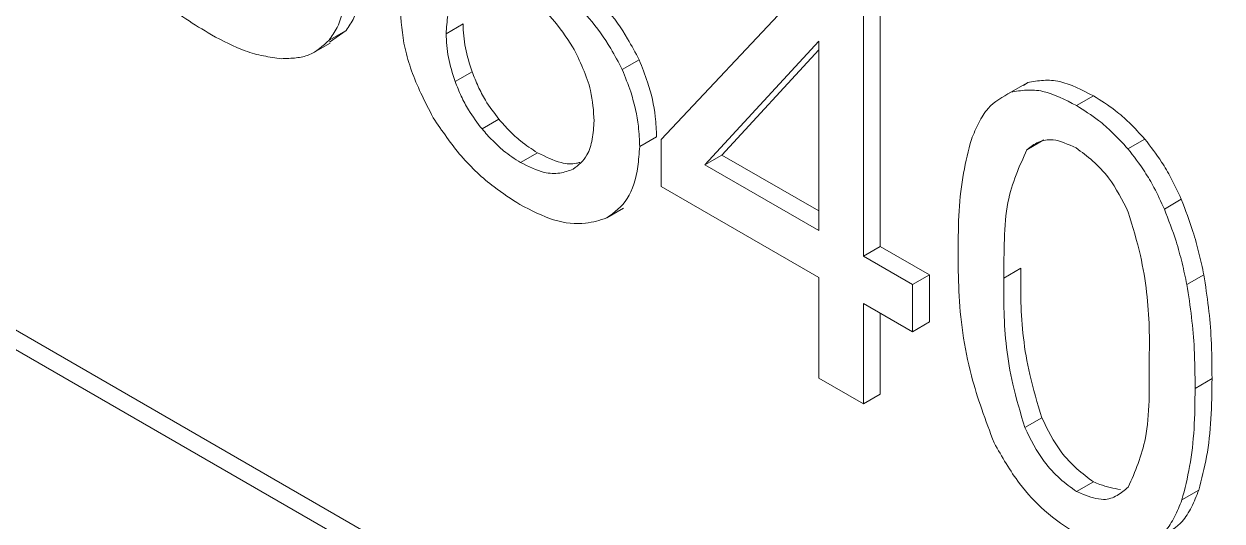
# Model space of a CAD drawing. Header units: millimetres. Extents: x -331 to 5585, y -2655 to 1513.
# Drawn here: x 4940.09 to 4945.1, y 353.05 to 355.13 of the extents above; entities that cross this region are included whole.
import ezdxf

# ---------------------------------------------------------------- set-up
doc = ezdxf.new("R2010")
doc.units = ezdxf.units.MM

msp = doc.modelspace()

# ---------------------------------------------------------------- linework, layer by layer
at = {"color": 7, "linetype": 'Continuous', "lineweight": 15}
for p, q in [((4948.6782, 348.8736), (4934.536, 357.0377)), ((4934.4653, 356.9968), (4948.6075, 348.8328)), ((4942.7537, 354.6474), (4943.4466, 355.3836)), ((4943.6696, 354.2002), (4943.6696, 355.3365)), ((4943.5989, 355.2957), (4943.5989, 354.1594)), ((4941.3668, 355.0623), (4941.4375, 355.1031)), ((4941.3688, 355.0534), (4941.4375, 355.1031)), ((4941.9261, 355.1301), (4941.8554, 355.0893)), ((4943.4125, 355.0576), (4942.937, 354.5415)), ((4943.4125, 354.267), (4943.4125, 355.0576)), ((4941.3, 355.0096), (4941.3707, 355.0504)), ((4943.0077, 354.5823), (4943.4125, 355.0217)), ((4942.5914, 354.9395), (4942.6621, 354.9803)), ((4941.8932, 354.8892), (4941.9639, 354.93)), ((4944.2668, 354.8748), (4944.1961, 354.834)), ((4944.2147, 354.8445), (4944.2854, 354.8854)), ((4944.2854, 354.8854), (4944.268, 354.8728)), ((4944.4897, 354.7886), (4944.5604, 354.8294)), ((4942.0056, 354.691), (4942.0763, 354.7318)), ((4942.6644, 354.6174), (4942.7351, 354.6583)), ((4942.7537, 354.45), (4942.7537, 354.6474)), ((4944.2825, 354.6044), (4944.3532, 354.6452)), ((4944.7041, 354.608), (4944.7748, 354.6489)), ((4942.1662, 354.551), (4942.2369, 354.5919)), ((4943.0077, 354.5823), (4942.937, 354.5415)), ((4943.4125, 354.3487), (4943.0077, 354.5823)), ((4942.937, 354.5415), (4943.4125, 354.267)), ((4943.4125, 354.0697), (4942.7537, 354.45)), ((4942.5266, 354.319), (4942.5973, 354.3598)), ((4944.8564, 354.3563), (4944.9271, 354.3971)), ((4943.5989, 354.1594), (4943.6696, 354.2002)), ((4943.5989, 354.1594), (4943.804, 354.041)), ((4943.8747, 354.0818), (4943.6696, 354.2002)), ((4944.2569, 354.1088), (4944.1862, 354.068)), ((4943.4125, 353.6498), (4943.4125, 354.0697)), ((4943.804, 354.041), (4943.8747, 354.0818)), ((4943.8747, 353.8845), (4943.8747, 354.0818)), ((4944.9506, 354.0411), (4945.0213, 354.0819)), ((4943.804, 354.041), (4943.804, 353.8437)), ((4943.804, 353.8437), (4943.5989, 353.9621)), ((4943.5989, 353.9621), (4943.5989, 353.5422)), ((4943.6696, 353.583), (4943.6696, 353.9212)), ((4943.804, 353.8437), (4943.8747, 353.8845)), ((4943.5989, 353.5422), (4943.4125, 353.6498)), ((4944.9848, 353.6069), (4945.0555, 353.6478)), ((4943.5989, 353.5422), (4943.6696, 353.583)), ((4944.2737, 353.4427), (4944.3444, 353.4835)), ((4944.4897, 353.1751), (4944.5604, 353.2159)), ((4944.9299, 353.1404), (4945.0006, 353.1813))]:
    msp.add_line(p, q, dxfattribs=at)
for points, knots in [([(4940.5293, 355.3537), (4940.574, 355.3102), (4940.6519, 355.2344), (4940.769, 355.1489), (4940.8393, 355.1063), (4940.8748, 355.0849)], [0, 0, 0, 0, 0.401311, 0.698686, 1, 1, 1, 1]), ([(4941.4375, 355.1031), (4941.4492, 355.12), (4941.4793, 355.1633), (4941.5016, 355.2414), (4941.5055, 355.3047), (4941.5069, 355.3268)], [0, 0, 0, 0, 0.293179, 0.752942, 1, 1, 1, 1]), ([(4941.3668, 355.0623), (4941.3785, 355.0791), (4941.4086, 355.1225), (4941.4309, 355.2006), (4941.4348, 355.2638), (4941.4361, 355.2859)], [0, 0, 0, 0, 0.293179, 0.752942, 1, 1, 1, 1]), ([(4941.8554, 355.0893), (4941.8572, 355.1154), (4941.8607, 355.168), (4941.8849, 355.2437), (4941.921, 355.2734), (4941.9419, 355.2905)], [0, 0, 0, 0, 0.295462, 0.593636, 1, 1, 1, 1]), ([(4942.1599, 355.2651), (4942.1835, 355.2495), (4942.2307, 355.2182), (4942.311, 355.145), (4942.3569, 355.0753), (4942.3842, 355.034)], [0, 0, 0, 0, 0.287201, 0.576706, 1, 1, 1, 1]), ([(4942.5914, 354.9395), (4942.5759, 354.969), (4942.5363, 355.0445), (4942.4637, 355.146), (4942.4039, 355.2066), (4942.3785, 355.2322)], [0, 0, 0, 0, 0.2697304, 0.6905171, 1, 1, 1, 1]), ([(4942.6621, 354.9803), (4942.6466, 355.0097), (4942.6068, 355.085), (4942.5505, 355.1667), (4942.5084, 355.2104), (4942.5005, 355.2186)], [0, 0, 0, 0, 0.342296, 0.876288, 1, 1, 1, 1]), ([(4941.6638, 355.201), (4941.6672, 355.1442), (4941.6742, 355.0292), (4941.7349, 354.8663), (4941.7839, 354.7721), (4941.8016, 354.7382)], [0, 0, 0, 0, 0.385155, 0.778738, 1, 1, 1, 1]), ([(4941.9639, 354.93), (4941.9533, 354.9639), (4941.937, 355.0154), (4941.9286, 355.0814), (4941.927, 355.1138), (4941.9261, 355.1301)], [0, 0, 0, 0, 0.489109, 0.743122, 1, 1, 1, 1]), ([(4940.8748, 355.0849), (4940.9221, 355.0597), (4940.9959, 355.0203), (4941.093, 354.9949), (4941.1425, 354.9882), (4941.1674, 354.9848)], [0, 0, 0, 0, 0.4710636, 0.7340083, 1, 1, 1, 1]), ([(4941.1674, 354.9848), (4941.1882, 354.9854), (4941.2281, 354.9866), (4941.3011, 355.0017), (4941.3405, 355.0381), (4941.3668, 355.0623)], [0, 0, 0, 0, 0.269068, 0.514163, 1, 1, 1, 1]), ([(4941.8932, 354.8892), (4941.8825, 354.9231), (4941.8663, 354.9745), (4941.8579, 355.0406), (4941.8563, 355.073), (4941.8554, 355.0893)], [0, 0, 0, 0, 0.489109, 0.743122, 1, 1, 1, 1]), ([(4942.3842, 355.034), (4942.3993, 355.0043), (4942.4297, 354.9448), (4942.4673, 354.837), (4942.4714, 354.7667), (4942.4738, 354.7251)], [0, 0, 0, 0, 0.287944, 0.578483, 1, 1, 1, 1]), ([(4942.7351, 354.6583), (4942.7339, 354.6862), (4942.7308, 354.7586), (4942.7065, 354.8693), (4942.6746, 354.9491), (4942.6621, 354.9803)], [0, 0, 0, 0, 0.275917, 0.71681, 1, 1, 1, 1]), ([(4942.0763, 354.7318), (4942.0566, 354.7576), (4942.0238, 354.8006), (4941.9881, 354.8695), (4941.9721, 354.9096), (4941.9639, 354.93)], [0, 0, 0, 0, 0.426486, 0.709041, 1, 1, 1, 1]), ([(4942.6644, 354.6174), (4942.6632, 354.6453), (4942.6601, 354.7178), (4942.6358, 354.8285), (4942.6038, 354.9083), (4942.5914, 354.9395)], [0, 0, 0, 0, 0.275917, 0.71681, 1, 1, 1, 1]), ([(4942.0056, 354.691), (4941.9859, 354.7168), (4941.9531, 354.7597), (4941.9174, 354.8286), (4941.9014, 354.8688), (4941.8932, 354.8892)], [0, 0, 0, 0, 0.426486, 0.709041, 1, 1, 1, 1]), ([(4944.4897, 354.7886), (4944.4419, 354.8133), (4944.3689, 354.8511), (4944.2786, 354.856), (4944.2362, 354.8484), (4944.2147, 354.8445)], [0, 0, 0, 0, 0.482522, 0.737562, 1, 1, 1, 1]), ([(4944.5604, 354.8294), (4944.5126, 354.8542), (4944.4396, 354.8919), (4944.3493, 354.8968), (4944.3069, 354.8892), (4944.2854, 354.8854)], [0, 0, 0, 0, 0.482522, 0.737562, 1, 1, 1, 1]), ([(4944.2147, 354.8445), (4944.1807, 354.8256), (4944.1274, 354.7958), (4944.0795, 354.7185), (4944.0599, 354.6711), (4944.05, 354.6472)], [0, 0, 0, 0, 0.464054, 0.729566, 1, 1, 1, 1]), ([(4944.7748, 354.6489), (4944.7532, 354.6723), (4944.7137, 354.7153), (4944.6418, 354.7788), (4944.5913, 354.8102), (4944.5604, 354.8294)], [0, 0, 0, 0, 0.318838, 0.583272, 1, 1, 1, 1]), ([(4944.7041, 354.608), (4944.6825, 354.6315), (4944.643, 354.6745), (4944.5711, 354.738), (4944.5206, 354.7694), (4944.4897, 354.7886)], [0, 0, 0, 0, 0.318838, 0.583272, 1, 1, 1, 1]), ([(4941.8016, 354.7382), (4941.8391, 354.6828), (4941.9147, 354.5711), (4942.0438, 354.4525), (4942.1279, 354.3985), (4942.1641, 354.3752)], [0, 0, 0, 0, 0.359077, 0.724258, 1, 1, 1, 1]), ([(4942.2369, 354.5919), (4942.2132, 354.607), (4942.1736, 354.6324), (4942.12, 354.6826), (4942.091, 354.7153), (4942.0763, 354.7318)], [0, 0, 0, 0, 0.423416, 0.70875, 1, 1, 1, 1]), ([(4942.4738, 354.7251), (4942.4721, 354.6989), (4942.4687, 354.6463), (4942.4448, 354.5697), (4942.4081, 354.5401), (4942.3868, 354.5229)], [0, 0, 0, 0, 0.293786, 0.590543, 1, 1, 1, 1]), ([(4942.1662, 354.551), (4942.1425, 354.5662), (4942.1029, 354.5916), (4942.0493, 354.6418), (4942.0203, 354.6745), (4942.0056, 354.691)], [0, 0, 0, 0, 0.423416, 0.70875, 1, 1, 1, 1]), ([(4942.5266, 354.319), (4942.5582, 354.3422), (4942.6219, 354.389), (4942.6561, 354.5079), (4942.6622, 354.5892), (4942.6644, 354.6174)], [0, 0, 0, 0, 0.389941, 0.788506, 1, 1, 1, 1]), ([(4944.05, 354.6472), (4944.0382, 354.6012), (4944.0141, 354.5073), (4943.9962, 354.3495), (4943.9951, 354.2358), (4943.9946, 354.1786)], [0, 0, 0, 0, 0.322624, 0.659397, 1, 1, 1, 1]), ([(4944.1862, 354.068), (4944.1861, 354.1224), (4944.1858, 354.2315), (4944.2007, 354.4265), (4944.2508, 354.5355), (4944.2825, 354.6044)], [0, 0, 0, 0, 0.268408, 0.537403, 1, 1, 1, 1]), ([(4944.2825, 354.6044), (4944.2978, 354.6164), (4944.3286, 354.6405), (4944.3974, 354.6534), (4944.4546, 354.6269), (4944.4876, 354.6116)], [0, 0, 0, 0, 0.294257, 0.592994, 1, 1, 1, 1]), ([(4944.4876, 354.6116), (4944.511, 354.5945), (4944.558, 354.5601), (4944.6404, 354.4744), (4944.6807, 354.3936), (4944.7057, 354.3434)], [0, 0, 0, 0, 0.272869, 0.549028, 1, 1, 1, 1]), ([(4944.8564, 354.3563), (4944.8425, 354.3863), (4944.8181, 354.4394), (4944.768, 354.5256), (4944.7283, 354.5768), (4944.7041, 354.608)], [0, 0, 0, 0, 0.33676, 0.594611, 1, 1, 1, 1]), ([(4944.9271, 354.3971), (4944.9132, 354.4272), (4944.8888, 354.4803), (4944.8387, 354.5664), (4944.7991, 354.6176), (4944.7748, 354.6489)], [0, 0, 0, 0, 0.33676, 0.594611, 1, 1, 1, 1]), ([(4942.3868, 354.5229), (4942.3684, 354.5164), (4942.3315, 354.5033), (4942.2573, 354.5053), (4942.1997, 354.5342), (4942.1662, 354.551)], [0, 0, 0, 0, 0.292157, 0.587153, 1, 1, 1, 1]), ([(4942.4141, 354.5515), (4942.4097, 354.5501), (4942.3865, 354.5429), (4942.3276, 354.547), (4942.2703, 354.5753), (4942.2369, 354.5919)], [0, 0, 0, 0, 0.088486, 0.468362, 1, 1, 1, 1]), ([(4942.1641, 354.3752), (4942.2115, 354.3507), (4942.307, 354.3012), (4942.4312, 354.2891), (4942.4979, 354.31), (4942.5266, 354.319)], [0, 0, 0, 0, 0.359204, 0.724286, 1, 1, 1, 1]), ([(4944.9506, 354.0411), (4944.9442, 354.071), (4944.9313, 354.1308), (4944.9027, 354.2362), (4944.8736, 354.3115), (4944.8564, 354.3563)], [0, 0, 0, 0, 0.28795, 0.5764, 1, 1, 1, 1]), ([(4945.0213, 354.0819), (4945.0149, 354.1118), (4945.002, 354.1717), (4944.9734, 354.277), (4944.9444, 354.3523), (4944.9271, 354.3971)], [0, 0, 0, 0, 0.28795, 0.5764, 1, 1, 1, 1]), ([(4944.7057, 354.3434), (4944.724, 354.2825), (4944.7738, 354.1166), (4944.7955, 353.906), (4944.7938, 353.7652), (4944.7932, 353.7176)], [0, 0, 0, 0, 0.277264, 0.75569, 1, 1, 1, 1]), ([(4943.9946, 354.1786), (4943.995, 354.124), (4943.9962, 353.9593), (4944.0292, 353.69), (4944.1099, 353.4728), (4944.1448, 353.379)], [0, 0, 0, 0, 0.219701, 0.663035, 1, 1, 1, 1]), ([(4944.3444, 353.4835), (4944.3262, 353.5444), (4944.2763, 353.7104), (4944.2547, 353.9208), (4944.2564, 354.0614), (4944.2569, 354.1088)], [0, 0, 0, 0, 0.277524, 0.756764, 1, 1, 1, 1]), ([(4944.2737, 353.4427), (4944.2554, 353.5036), (4944.2056, 353.6696), (4944.184, 353.88), (4944.1856, 354.0206), (4944.1862, 354.068)], [0, 0, 0, 0, 0.277524, 0.756764, 1, 1, 1, 1]), ([(4945.0555, 353.6478), (4945.0552, 353.7024), (4945.0546, 353.7994), (4945.0422, 353.9451), (4945.0283, 354.0362), (4945.0213, 354.0819)], [0, 0, 0, 0, 0.391578, 0.694941, 1, 1, 1, 1]), ([(4944.9848, 353.6069), (4944.9845, 353.6616), (4944.9839, 353.7586), (4944.9715, 353.9043), (4944.9576, 353.9954), (4944.9506, 354.0411)], [0, 0, 0, 0, 0.391578, 0.694941, 1, 1, 1, 1]), ([(4944.7932, 353.7176), (4944.7936, 353.6629), (4944.7945, 353.5535), (4944.7804, 353.3646), (4944.7341, 353.2589), (4944.7057, 353.1939)], [0, 0, 0, 0, 0.277534, 0.555612, 1, 1, 1, 1]), ([(4944.9299, 353.1404), (4944.9416, 353.1865), (4944.9655, 353.2802), (4944.9831, 353.4373), (4944.9842, 353.5502), (4944.9848, 353.6069)], [0, 0, 0, 0, 0.3241835, 0.6602334, 1, 1, 1, 1]), ([(4945.0006, 353.1813), (4945.0123, 353.2273), (4945.0362, 353.321), (4945.0538, 353.4781), (4945.055, 353.591), (4945.0555, 353.6478)], [0, 0, 0, 0, 0.3241835, 0.6602334, 1, 1, 1, 1]), ([(4944.5604, 353.2159), (4944.537, 353.2331), (4944.49, 353.2677), (4944.4085, 353.3538), (4944.3689, 353.434), (4944.3444, 353.4835)], [0, 0, 0, 0, 0.27454, 0.552578, 1, 1, 1, 1]), ([(4944.4897, 353.1751), (4944.4663, 353.1923), (4944.4193, 353.2269), (4944.3378, 353.313), (4944.2982, 353.3932), (4944.2737, 353.4427)], [0, 0, 0, 0, 0.27454, 0.552578, 1, 1, 1, 1]), ([(4944.1448, 353.379), (4944.1782, 353.3206), (4944.2387, 353.215), (4944.3614, 353.083), (4944.4446, 353.0279), (4944.4897, 352.9981)], [0, 0, 0, 0, 0.36229, 0.655053, 1, 1, 1, 1]), ([(4944.6727, 353.1835), (4944.6442, 353.189), (4944.6074, 353.1962), (4944.5691, 353.2123), (4944.5604, 353.2159)], [0, 0, 0, 0, 0.774423, 1, 1, 1, 1]), ([(4944.7057, 353.1939), (4944.6908, 353.1814), (4944.6609, 353.1563), (4944.5994, 353.1342), (4944.5365, 353.1561), (4944.4983, 353.1716), (4944.4897, 353.1751)], [0, 0, 0, 0, 0.274006, 0.55084, 0.89868, 1, 1, 1, 1]), ([(4944.8502, 352.9929), (4944.879, 353.0094), (4944.9272, 353.0369), (4944.9711, 353.1098), (4944.9907, 353.1573), (4945.0006, 353.1813)], [0, 0, 0, 0, 0.424713, 0.709837, 1, 1, 1, 1]), ([(4944.7657, 352.9422), (4944.7996, 352.9613), (4944.8529, 352.9913), (4944.9005, 353.0689), (4944.92, 353.1164), (4944.9299, 353.1404)], [0, 0, 0, 0, 0.46369, 0.729497, 1, 1, 1, 1])]:
    msp.add_open_spline(points, degree=3, knots=knots, dxfattribs=at)

doc.saveas('drawing.dxf')
